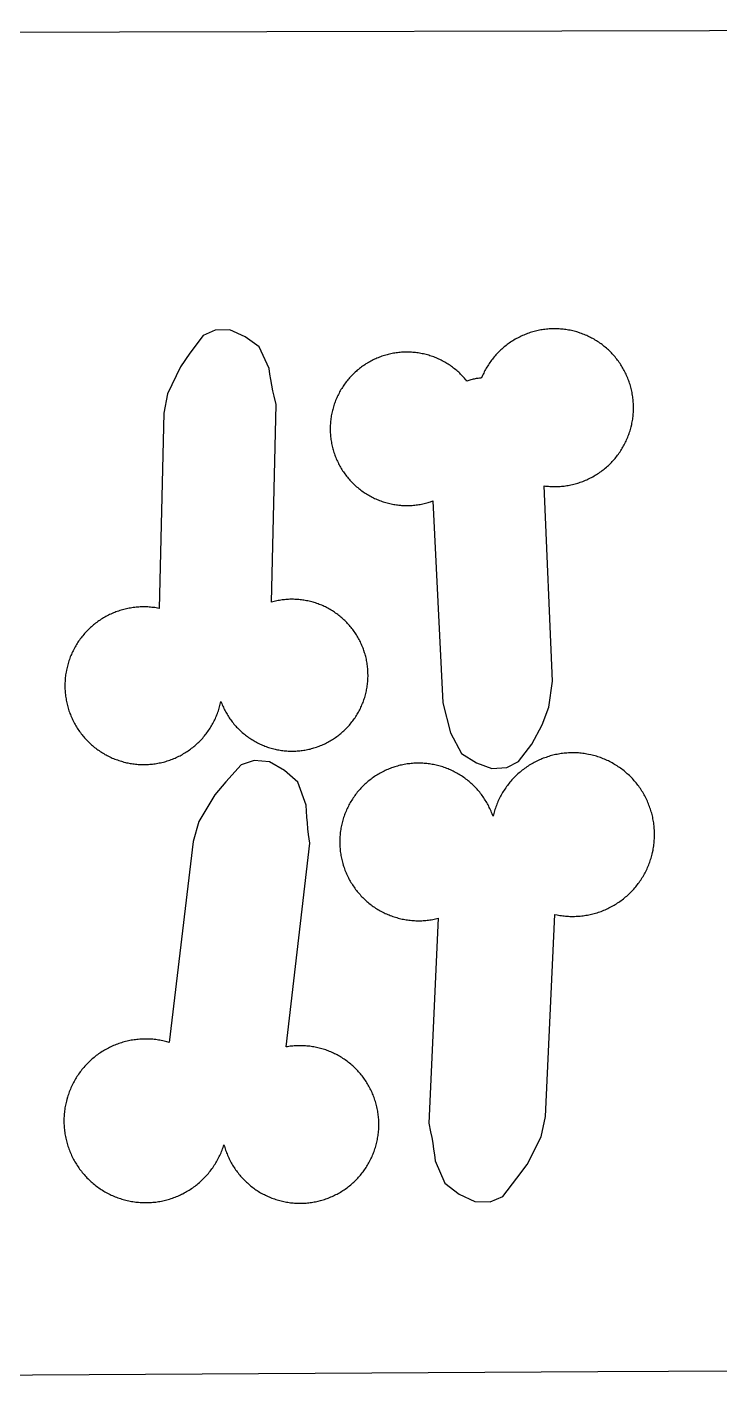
# Model space of a CAD drawing. Extents: x -246 to 246, y -104 to 199.
# Drawn here: x -101.4 to -90.12, y 133.58 to 155.68 of the extents above; entities that cross this region are included whole.
import ezdxf

# ---------------------------------------------------------------- set-up
doc = ezdxf.new("R2010")
doc.units = 0
doc.layers.add('Add_Red', color=1, linetype='Continuous')
doc.layers.add('Outline_Red', color=1, linetype='Continuous')

msp = doc.modelspace()

# ---------------------------------------------------------------- linework, layer by layer
at = {"layer": 'Add_Red'}
for points in [[(-93.587, 143.622), (-93.398, 143.721), (-93.177, 144.002), (-93.01, 144.318), (-92.902, 144.606), (-92.843, 145.03), (-92.977, 148.21), (-92.954, 148.207), (-92.932, 148.205), (-92.91, 148.203), (-92.887, 148.201), (-92.865, 148.2), (-92.843, 148.199), (-92.808, 148.199), (-92.786, 148.199), (-92.763, 148.199), (-92.741, 148.2), (-92.718, 148.202), (-92.696, 148.204), (-92.674, 148.206), (-92.651, 148.208), (-92.629, 148.211), (-92.607, 148.215), (-92.585, 148.218), (-92.563, 148.222), (-92.541, 148.227), (-92.519, 148.232), (-92.497, 148.237), (-92.475, 148.242), (-92.454, 148.248), (-92.432, 148.255), (-92.411, 148.262), (-92.39, 148.269), (-92.368, 148.276), (-92.347, 148.284), (-92.327, 148.292), (-92.306, 148.301), (-92.285, 148.31), (-92.265, 148.319), (-92.245, 148.329), (-92.224, 148.339), (-92.205, 148.349), (-92.185, 148.36), (-92.165, 148.371), (-92.146, 148.382), (-92.127, 148.394), (-92.108, 148.406), (-92.089, 148.418), (-92.071, 148.431), (-92.052, 148.444), (-92.034, 148.458), (-92.017, 148.471), (-91.999, 148.485), (-91.982, 148.499), (-91.965, 148.514), (-91.948, 148.529), (-91.931, 148.544), (-91.915, 148.56), (-91.899, 148.575), (-91.883, 148.591), (-91.868, 148.608), (-91.853, 148.624), (-91.838, 148.641), (-91.823, 148.658), (-91.809, 148.675), (-91.795, 148.693), (-91.781, 148.711), (-91.768, 148.729), (-91.755, 148.747), (-91.742, 148.765), (-91.73, 148.784), (-91.718, 148.803), (-91.706, 148.822), (-91.695, 148.841), (-91.684, 148.861), (-91.673, 148.881), (-91.663, 148.901), (-91.653, 148.921), (-91.643, 148.941), (-91.634, 148.961), (-91.625, 148.982), (-91.616, 149.003), (-91.608, 149.024), (-91.6, 149.045), (-91.593, 149.066), (-91.585, 149.087), (-91.579, 149.108), (-91.572, 149.13), (-91.566, 149.152), (-91.561, 149.173), (-91.552, 149.208), (-91.548, 149.23), (-91.544, 149.252), (-91.54, 149.274), (-91.536, 149.297), (-91.533, 149.319), (-91.53, 149.341), (-91.528, 149.363), (-91.526, 149.386), (-91.525, 149.408), (-91.524, 149.431), (-91.523, 149.453), (-91.522, 149.484), (-91.523, 149.507), (-91.523, 149.529), (-91.524, 149.552), (-91.526, 149.574), (-91.527, 149.596), (-91.53, 149.619), (-91.532, 149.641), (-91.535, 149.663), (-91.538, 149.685), (-91.542, 149.708), (-91.546, 149.73), (-91.551, 149.752), (-91.555, 149.773), (-91.561, 149.795), (-91.566, 149.817), (-91.572, 149.839), (-91.579, 149.86), (-91.585, 149.882), (-91.593, 149.903), (-91.6, 149.924), (-91.608, 149.945), (-91.616, 149.966), (-91.625, 149.987), (-91.634, 150.007), (-91.643, 150.028), (-91.653, 150.048), (-91.663, 150.068), (-91.673, 150.088), (-91.684, 150.108), (-91.695, 150.127), (-91.706, 150.146), (-91.718, 150.166), (-91.73, 150.184), (-91.742, 150.203), (-91.755, 150.222), (-91.768, 150.24), (-91.781, 150.258), (-91.795, 150.276), (-91.809, 150.293), (-91.823, 150.311), (-91.838, 150.328), (-91.853, 150.345), (-91.868, 150.361), (-91.883, 150.377), (-91.899, 150.393), (-91.915, 150.409), (-91.931, 150.425), (-91.948, 150.44), (-91.965, 150.455), (-91.982, 150.469), (-91.999, 150.483), (-92.017, 150.497), (-92.034, 150.511), (-92.052, 150.524), (-92.071, 150.537), (-92.089, 150.55), (-92.108, 150.562), (-92.127, 150.575), (-92.146, 150.586), (-92.165, 150.598), (-92.185, 150.609), (-92.205, 150.619), (-92.224, 150.63), (-92.245, 150.64), (-92.265, 150.649), (-92.285, 150.659), (-92.306, 150.668), (-92.327, 150.676), (-92.347, 150.684), (-92.368, 150.692), (-92.39, 150.7), (-92.427, 150.712), (-92.448, 150.718), (-92.47, 150.725), (-92.491, 150.73), (-92.513, 150.736), (-92.535, 150.741), (-92.557, 150.745), (-92.579, 150.749), (-92.601, 150.753), (-92.623, 150.757), (-92.646, 150.76), (-92.668, 150.762), (-92.69, 150.764), (-92.713, 150.766), (-92.735, 150.768), (-92.757, 150.769), (-92.78, 150.77), (-92.808, 150.77), (-92.831, 150.77), (-92.853, 150.769), (-92.875, 150.768), (-92.898, 150.767), (-92.92, 150.765), (-92.942, 150.763), (-92.965, 150.76), (-92.987, 150.757), (-93.009, 150.754), (-93.031, 150.75), (-93.053, 150.746), (-93.075, 150.742), (-93.097, 150.737), (-93.119, 150.732), (-93.141, 150.726), (-93.162, 150.72), (-93.184, 150.714), (-93.205, 150.707), (-93.227, 150.7), (-93.248, 150.692), (-93.269, 150.684), (-93.29, 150.676), (-93.31, 150.668), (-93.331, 150.659), (-93.351, 150.649), (-93.372, 150.64), (-93.392, 150.63), (-93.412, 150.619), (-93.431, 150.609), (-93.451, 150.598), (-93.47, 150.586), (-93.489, 150.575), (-93.508, 150.562), (-93.527, 150.55), (-93.546, 150.537), (-93.564, 150.524), (-93.582, 150.511), (-93.6, 150.497), (-93.617, 150.483), (-93.634, 150.469), (-93.652, 150.455), (-93.668, 150.44), (-93.685, 150.425), (-93.701, 150.409), (-93.717, 150.393), (-93.733, 150.377), (-93.748, 150.361), (-93.764, 150.345), (-93.778, 150.328), (-93.793, 150.311), (-93.807, 150.293), (-93.821, 150.276), (-93.835, 150.258), (-93.848, 150.24), (-93.861, 150.222), (-93.874, 150.203), (-93.886, 150.184), (-93.898, 150.166), (-93.91, 150.146), (-93.921, 150.127), (-93.933, 150.108), (-93.943, 150.088), (-93.954, 150.068), (-93.964, 150.048), (-93.973, 150.028), (-93.983, 150.007), (-93.999, 149.968), (-94.017, 149.967), (-94.034, 149.965), (-94.051, 149.962), (-94.068, 149.96), (-94.086, 149.957), (-94.103, 149.953), (-94.12, 149.95), (-94.137, 149.946), (-94.154, 149.942), (-94.171, 149.937), (-94.188, 149.932), (-94.204, 149.927), (-94.237, 149.917), (-94.251, 149.934), (-94.265, 149.95), (-94.279, 149.967), (-94.293, 149.983), (-94.308, 149.999), (-94.323, 150.015), (-94.339, 150.03), (-94.355, 150.045), (-94.37, 150.06), (-94.387, 150.075), (-94.403, 150.089), (-94.42, 150.103), (-94.437, 150.117), (-94.454, 150.13), (-94.471, 150.143), (-94.489, 150.156), (-94.507, 150.169), (-94.525, 150.181), (-94.543, 150.193), (-94.562, 150.204), (-94.58, 150.216), (-94.599, 150.227), (-94.618, 150.237), (-94.638, 150.247), (-94.657, 150.257), (-94.677, 150.267), (-94.696, 150.276), (-94.716, 150.285), (-94.736, 150.294), (-94.757, 150.302), (-94.777, 150.31), (-94.797, 150.317), (-94.818, 150.324), (-94.839, 150.331), (-94.86, 150.337), (-94.881, 150.343), (-94.902, 150.349), (-94.923, 150.354), (-94.944, 150.359), (-94.965, 150.364), (-94.987, 150.368), (-95.008, 150.372), (-95.03, 150.375), (-95.051, 150.378), (-95.073, 150.381), (-95.095, 150.383), (-95.116, 150.385), (-95.138, 150.387), (-95.16, 150.388), (-95.182, 150.389), (-95.215, 150.389), (-95.237, 150.389), (-95.259, 150.388), (-95.281, 150.387), (-95.302, 150.386), (-95.324, 150.384), (-95.346, 150.382), (-95.367, 150.38), (-95.389, 150.377), (-95.411, 150.374), (-95.432, 150.37), (-95.454, 150.366), (-95.475, 150.362), (-95.496, 150.357), (-95.518, 150.352), (-95.539, 150.346), (-95.56, 150.341), (-95.581, 150.334), (-95.601, 150.328), (-95.622, 150.321), (-95.643, 150.314), (-95.663, 150.306), (-95.683, 150.298), (-95.703, 150.29), (-95.723, 150.281), (-95.743, 150.272), (-95.763, 150.263), (-95.782, 150.253), (-95.802, 150.243), (-95.821, 150.232), (-95.84, 150.222), (-95.859, 150.21), (-95.882, 150.196), (-95.901, 150.184), (-95.919, 150.172), (-95.937, 150.16), (-95.954, 150.147), (-95.972, 150.134), (-95.989, 150.12), (-96.006, 150.107), (-96.023, 150.093), (-96.039, 150.079), (-96.056, 150.064), (-96.072, 150.049), (-96.087, 150.034), (-96.103, 150.019), (-96.118, 150.003), (-96.133, 149.987), (-96.148, 149.971), (-96.162, 149.955), (-96.176, 149.938), (-96.19, 149.921), (-96.204, 149.904), (-96.217, 149.887), (-96.23, 149.869), (-96.242, 149.851), (-96.254, 149.833), (-96.266, 149.815), (-96.278, 149.797), (-96.289, 149.778), (-96.3, 149.759), (-96.311, 149.74), (-96.321, 149.721), (-96.331, 149.701), (-96.341, 149.682), (-96.35, 149.662), (-96.359, 149.642), (-96.368, 149.622), (-96.376, 149.602), (-96.384, 149.582), (-96.391, 149.561), (-96.399, 149.541), (-96.405, 149.52), (-96.412, 149.499), (-96.418, 149.478), (-96.424, 149.457), (-96.429, 149.436), (-96.434, 149.415), (-96.439, 149.393), (-96.443, 149.372), (-96.447, 149.351), (-96.45, 149.329), (-96.453, 149.307), (-96.456, 149.286), (-96.458, 149.264), (-96.46, 149.242), (-96.462, 149.221), (-96.463, 149.199), (-96.464, 149.177), (-96.465, 149.139), (-96.465, 149.118), (-96.464, 149.096), (-96.463, 149.074), (-96.462, 149.052), (-96.46, 149.031), (-96.458, 149.009), (-96.455, 148.987), (-96.453, 148.966), (-96.449, 148.944), (-96.446, 148.923), (-96.442, 148.901), (-96.437, 148.88), (-96.433, 148.858), (-96.428, 148.837), (-96.422, 148.816), (-96.416, 148.795), (-96.41, 148.774), (-96.404, 148.753), (-96.397, 148.733), (-96.389, 148.712), (-96.382, 148.692), (-96.374, 148.671), (-96.365, 148.651), (-96.357, 148.631), (-96.348, 148.611), (-96.337, 148.59), (-96.328, 148.571), (-96.318, 148.551), (-96.307, 148.532), (-96.296, 148.513), (-96.285, 148.494), (-96.274, 148.476), (-96.262, 148.457), (-96.25, 148.439), (-96.238, 148.421), (-96.225, 148.404), (-96.212, 148.386), (-96.199, 148.369), (-96.185, 148.352), (-96.171, 148.335), (-96.157, 148.318), (-96.143, 148.302), (-96.128, 148.286), (-96.113, 148.27), (-96.097, 148.255), (-96.082, 148.239), (-96.066, 148.224), (-96.05, 148.21), (-96.034, 148.195), (-96.017, 148.181), (-96, 148.167), (-95.983, 148.154), (-95.966, 148.14), (-95.948, 148.128), (-95.93, 148.115), (-95.912, 148.103), (-95.894, 148.091), (-95.876, 148.079), (-95.857, 148.068), (-95.838, 148.056), (-95.819, 148.046), (-95.8, 148.035), (-95.781, 148.025), (-95.761, 148.016), (-95.742, 148.006), (-95.722, 147.997), (-95.702, 147.989), (-95.682, 147.98), (-95.661, 147.972), (-95.641, 147.965), (-95.62, 147.957), (-95.6, 147.951), (-95.579, 147.944), (-95.558, 147.938), (-95.537, 147.932), (-95.516, 147.927), (-95.494, 147.922), (-95.473, 147.917), (-95.452, 147.913), (-95.43, 147.909), (-95.409, 147.905), (-95.387, 147.902), (-95.366, 147.899), (-95.344, 147.897), (-95.322, 147.895), (-95.301, 147.893), (-95.279, 147.892), (-95.257, 147.891), (-95.215, 147.89), (-95.193, 147.89), (-95.172, 147.891), (-95.15, 147.892), (-95.128, 147.893), (-95.106, 147.895), (-95.085, 147.897), (-95.063, 147.899), (-95.041, 147.902), (-95.02, 147.905), (-94.998, 147.909), (-94.977, 147.913), (-94.955, 147.917), (-94.934, 147.922), (-94.913, 147.927), (-94.892, 147.933), (-94.871, 147.938), (-94.85, 147.945), (-94.829, 147.951), (-94.79, 147.965), (-94.627, 144.674), (-94.507, 144.186), (-94.323, 143.848), (-94.083, 143.698), (-93.83, 143.603), (-93.587, 143.622)], [(-99.472, 143.67), (-99.45, 143.671), (-99.427, 143.672), (-99.405, 143.674), (-99.383, 143.676), (-99.36, 143.678), (-99.338, 143.681), (-99.316, 143.684), (-99.294, 143.687), (-99.272, 143.691), (-99.25, 143.695), (-99.228, 143.7), (-99.206, 143.705), (-99.184, 143.71), (-99.162, 143.716), (-99.141, 143.722), (-99.119, 143.729), (-99.098, 143.736), (-99.077, 143.743), (-99.056, 143.751), (-99.035, 143.759), (-99.014, 143.767), (-98.993, 143.776), (-98.973, 143.785), (-98.953, 143.794), (-98.932, 143.804), (-98.912, 143.814), (-98.893, 143.825), (-98.873, 143.836), (-98.854, 143.847), (-98.834, 143.858), (-98.815, 143.87), (-98.797, 143.882), (-98.778, 143.895), (-98.76, 143.908), (-98.741, 143.921), (-98.723, 143.934), (-98.706, 143.948), (-98.688, 143.962), (-98.671, 143.976), (-98.654, 143.991), (-98.638, 144.006), (-98.621, 144.021), (-98.605, 144.037), (-98.589, 144.053), (-98.574, 144.069), (-98.558, 144.085), (-98.543, 144.102), (-98.528, 144.119), (-98.514, 144.136), (-98.5, 144.153), (-98.486, 144.171), (-98.473, 144.189), (-98.459, 144.207), (-98.446, 144.225), (-98.434, 144.244), (-98.422, 144.263), (-98.41, 144.282), (-98.398, 144.301), (-98.387, 144.32), (-98.376, 144.34), (-98.366, 144.36), (-98.355, 144.38), (-98.345, 144.4), (-98.336, 144.42), (-98.327, 144.44), (-98.318, 144.461), (-98.31, 144.482), (-98.302, 144.503), (-98.294, 144.524), (-98.287, 144.545), (-98.28, 144.566), (-98.273, 144.588), (-98.267, 144.609), (-98.261, 144.631), (-98.256, 144.653), (-98.25, 144.674), (-98.246, 144.696), (-98.232, 144.662), (-98.224, 144.642), (-98.215, 144.622), (-98.206, 144.602), (-98.197, 144.583), (-98.188, 144.563), (-98.178, 144.544), (-98.167, 144.525), (-98.157, 144.507), (-98.146, 144.488), (-98.134, 144.47), (-98.123, 144.451), (-98.111, 144.433), (-98.099, 144.416), (-98.086, 144.398), (-98.073, 144.381), (-98.06, 144.363), (-98.047, 144.347), (-98.033, 144.33), (-98.019, 144.313), (-98.005, 144.297), (-97.99, 144.281), (-97.975, 144.266), (-97.96, 144.25), (-97.945, 144.235), (-97.929, 144.22), (-97.913, 144.206), (-97.897, 144.191), (-97.88, 144.177), (-97.864, 144.164), (-97.847, 144.15), (-97.83, 144.137), (-97.812, 144.124), (-97.795, 144.112), (-97.777, 144.099), (-97.759, 144.088), (-97.741, 144.076), (-97.722, 144.065), (-97.704, 144.054), (-97.685, 144.043), (-97.666, 144.033), (-97.647, 144.023), (-97.628, 144.013), (-97.608, 144.004), (-97.588, 143.995), (-97.569, 143.986), (-97.549, 143.978), (-97.529, 143.97), (-97.508, 143.963), (-97.488, 143.955), (-97.468, 143.949), (-97.447, 143.942), (-97.426, 143.936), (-97.405, 143.93), (-97.385, 143.925), (-97.364, 143.92), (-97.343, 143.915), (-97.321, 143.911), (-97.3, 143.907), (-97.279, 143.903), (-97.257, 143.9), (-97.236, 143.897), (-97.215, 143.895), (-97.193, 143.893), (-97.172, 143.891), (-97.15, 143.89), (-97.128, 143.889), (-97.107, 143.888), (-97.085, 143.888), (-97.048, 143.889), (-97.026, 143.889), (-97.005, 143.891), (-96.983, 143.892), (-96.962, 143.894), (-96.94, 143.897), (-96.919, 143.899), (-96.897, 143.902), (-96.876, 143.906), (-96.855, 143.91), (-96.834, 143.914), (-96.813, 143.918), (-96.792, 143.923), (-96.771, 143.929), (-96.75, 143.934), (-96.729, 143.94), (-96.708, 143.947), (-96.688, 143.954), (-96.662, 143.963), (-96.642, 143.97), (-96.622, 143.978), (-96.602, 143.986), (-96.582, 143.995), (-96.563, 144.004), (-96.543, 144.013), (-96.524, 144.023), (-96.505, 144.033), (-96.486, 144.043), (-96.467, 144.054), (-96.448, 144.065), (-96.43, 144.076), (-96.412, 144.088), (-96.394, 144.099), (-96.376, 144.112), (-96.358, 144.124), (-96.341, 144.137), (-96.324, 144.15), (-96.307, 144.164), (-96.29, 144.177), (-96.274, 144.191), (-96.258, 144.206), (-96.242, 144.22), (-96.226, 144.235), (-96.211, 144.25), (-96.195, 144.266), (-96.181, 144.281), (-96.166, 144.297), (-96.152, 144.313), (-96.138, 144.33), (-96.124, 144.347), (-96.11, 144.363), (-96.097, 144.381), (-96.085, 144.398), (-96.072, 144.416), (-96.06, 144.433), (-96.048, 144.451), (-96.036, 144.47), (-96.025, 144.488), (-96.014, 144.507), (-96.003, 144.525), (-95.993, 144.544), (-95.983, 144.563), (-95.973, 144.583), (-95.964, 144.602), (-95.955, 144.622), (-95.947, 144.642), (-95.938, 144.662), (-95.93, 144.682), (-95.923, 144.702), (-95.916, 144.722), (-95.909, 144.743), (-95.902, 144.763), (-95.896, 144.784), (-95.89, 144.805), (-95.885, 144.826), (-95.88, 144.847), (-95.875, 144.868), (-95.871, 144.889), (-95.867, 144.91), (-95.863, 144.932), (-95.86, 144.953), (-95.857, 144.974), (-95.855, 144.996), (-95.853, 145.017), (-95.851, 145.039), (-95.85, 145.06), (-95.849, 145.082), (-95.848, 145.103), (-95.848, 145.125), (-95.849, 145.151), (-95.849, 145.172), (-95.85, 145.194), (-95.852, 145.216), (-95.853, 145.237), (-95.855, 145.259), (-95.858, 145.28), (-95.861, 145.301), (-95.864, 145.323), (-95.868, 145.344), (-95.872, 145.365), (-95.876, 145.386), (-95.881, 145.407), (-95.886, 145.428), (-95.892, 145.449), (-95.897, 145.47), (-95.904, 145.491), (-95.916, 145.528), (-95.923, 145.548), (-95.93, 145.568), (-95.938, 145.588), (-95.947, 145.608), (-95.955, 145.628), (-95.964, 145.648), (-95.973, 145.667), (-95.983, 145.687), (-95.993, 145.706), (-96.003, 145.725), (-96.014, 145.744), (-96.025, 145.762), (-96.036, 145.781), (-96.048, 145.799), (-96.06, 145.817), (-96.072, 145.835), (-96.085, 145.852), (-96.097, 145.869), (-96.11, 145.887), (-96.124, 145.904), (-96.138, 145.92), (-96.152, 145.937), (-96.166, 145.953), (-96.181, 145.969), (-96.195, 145.984), (-96.211, 146), (-96.226, 146.015), (-96.242, 146.03), (-96.258, 146.044), (-96.274, 146.059), (-96.29, 146.073), (-96.307, 146.086), (-96.324, 146.1), (-96.341, 146.113), (-96.358, 146.126), (-96.376, 146.138), (-96.394, 146.151), (-96.412, 146.162), (-96.43, 146.174), (-96.448, 146.185), (-96.467, 146.196), (-96.486, 146.207), (-96.505, 146.217), (-96.524, 146.227), (-96.543, 146.237), (-96.563, 146.246), (-96.582, 146.255), (-96.602, 146.264), (-96.622, 146.272), (-96.642, 146.28), (-96.662, 146.287), (-96.683, 146.295), (-96.703, 146.302), (-96.724, 146.308), (-96.744, 146.314), (-96.765, 146.32), (-96.786, 146.325), (-96.807, 146.33), (-96.828, 146.335), (-96.849, 146.339), (-96.871, 146.343), (-96.892, 146.347), (-96.913, 146.35), (-96.935, 146.353), (-96.956, 146.355), (-96.977, 146.357), (-96.999, 146.359), (-97.021, 146.36), (-97.042, 146.361), (-97.064, 146.362), (-97.085, 146.362), (-97.121, 146.362), (-97.143, 146.361), (-97.164, 146.36), (-97.186, 146.358), (-97.207, 146.356), (-97.229, 146.354), (-97.25, 146.351), (-97.272, 146.348), (-97.293, 146.345), (-97.314, 146.341), (-97.335, 146.337), (-97.356, 146.332), (-97.377, 146.327), (-97.398, 146.322), (-97.419, 146.316), (-97.347, 149.535), (-97.379, 149.67), (-97.399, 149.76), (-97.417, 149.85), (-97.433, 149.941), (-97.448, 150.032), (-97.462, 150.123), (-97.624, 150.473), (-97.852, 150.638), (-98.098, 150.75), (-98.342, 150.747), (-98.537, 150.66), (-98.752, 150.37), (-98.906, 150.15), (-99.118, 149.71), (-99.176, 149.392), (-99.252, 146.214), (-99.281, 146.219), (-99.303, 146.223), (-99.325, 146.226), (-99.347, 146.229), (-99.37, 146.231), (-99.392, 146.234), (-99.414, 146.235), (-99.437, 146.237), (-99.459, 146.238), (-99.481, 146.238), (-99.504, 146.238), (-99.54, 146.238), (-99.562, 146.237), (-99.584, 146.236), (-99.607, 146.234), (-99.629, 146.232), (-99.651, 146.23), (-99.674, 146.227), (-99.696, 146.224), (-99.718, 146.22), (-99.74, 146.217), (-99.762, 146.212), (-99.784, 146.208), (-99.806, 146.202), (-99.828, 146.197), (-99.849, 146.191), (-99.871, 146.185), (-99.892, 146.178), (-99.913, 146.171), (-99.935, 146.164), (-99.956, 146.156), (-99.977, 146.148), (-99.997, 146.14), (-100.018, 146.131), (-100.038, 146.122), (-100.059, 146.112), (-100.079, 146.103), (-100.099, 146.092), (-100.119, 146.082), (-100.138, 146.071), (-100.158, 146.06), (-100.177, 146.048), (-100.196, 146.036), (-100.215, 146.024), (-100.233, 146.011), (-100.251, 145.998), (-100.27, 145.985), (-100.287, 145.972), (-100.305, 145.958), (-100.322, 145.944), (-100.34, 145.929), (-100.356, 145.915), (-100.373, 145.9), (-100.389, 145.884), (-100.406, 145.869), (-100.421, 145.853), (-100.437, 145.837), (-100.452, 145.82), (-100.467, 145.804), (-100.482, 145.787), (-100.496, 145.769), (-100.51, 145.752), (-100.524, 145.734), (-100.538, 145.716), (-100.551, 145.698), (-100.564, 145.68), (-100.576, 145.661), (-100.588, 145.642), (-100.6, 145.623), (-100.612, 145.604), (-100.623, 145.585), (-100.634, 145.565), (-100.644, 145.545), (-100.654, 145.525), (-100.664, 145.505), (-100.673, 145.485), (-100.682, 145.464), (-100.691, 145.444), (-100.7, 145.423), (-100.708, 145.402), (-100.715, 145.381), (-100.722, 145.36), (-100.729, 145.338), (-100.736, 145.317), (-100.742, 145.295), (-100.748, 145.274), (-100.753, 145.252), (-100.758, 145.23), (-100.763, 145.208), (-100.769, 145.177), (-100.772, 145.155), (-100.776, 145.133), (-100.779, 145.111), (-100.781, 145.088), (-100.783, 145.066), (-100.785, 145.044), (-100.786, 145.021), (-100.787, 144.999), (-100.788, 144.977), (-100.788, 144.954), (-100.788, 144.92), (-100.787, 144.898), (-100.786, 144.876), (-100.784, 144.853), (-100.782, 144.831), (-100.78, 144.809), (-100.777, 144.786), (-100.774, 144.764), (-100.77, 144.742), (-100.767, 144.72), (-100.762, 144.698), (-100.758, 144.676), (-100.753, 144.654), (-100.747, 144.632), (-100.741, 144.611), (-100.735, 144.589), (-100.729, 144.568), (-100.722, 144.547), (-100.714, 144.525), (-100.707, 144.504), (-100.699, 144.483), (-100.69, 144.463), (-100.682, 144.442), (-100.672, 144.421), (-100.663, 144.401), (-100.653, 144.381), (-100.643, 144.361), (-100.632, 144.341), (-100.622, 144.322), (-100.61, 144.302), (-100.599, 144.283), (-100.587, 144.264), (-100.575, 144.245), (-100.562, 144.227), (-100.549, 144.208), (-100.536, 144.19), (-100.523, 144.172), (-100.509, 144.155), (-100.495, 144.137), (-100.48, 144.12), (-100.466, 144.103), (-100.451, 144.086), (-100.435, 144.07), (-100.42, 144.054), (-100.404, 144.038), (-100.388, 144.023), (-100.371, 144.007), (-100.355, 143.992), (-100.338, 143.978), (-100.321, 143.963), (-100.303, 143.949), (-100.286, 143.935), (-100.268, 143.922), (-100.249, 143.909), (-100.231, 143.896), (-100.213, 143.883), (-100.194, 143.871), (-100.175, 143.859), (-100.156, 143.848), (-100.136, 143.836), (-100.116, 143.826), (-100.097, 143.815), (-100.077, 143.805), (-100.057, 143.795), (-100.036, 143.786), (-100.016, 143.776), (-99.995, 143.768), (-99.974, 143.759), (-99.953, 143.751), (-99.932, 143.744), (-99.911, 143.736), (-99.89, 143.729), (-99.868, 143.723), (-99.847, 143.717), (-99.825, 143.711), (-99.803, 143.705), (-99.782, 143.7), (-99.76, 143.696), (-99.727, 143.689), (-99.705, 143.686), (-99.683, 143.682), (-99.66, 143.68), (-99.638, 143.677), (-99.616, 143.675), (-99.593, 143.673), (-99.571, 143.672), (-99.549, 143.671), (-99.526, 143.67), (-99.504, 143.67), (-99.472, 143.67)], [(-96.926, 136.522), (-96.903, 136.523), (-96.881, 136.524), (-96.859, 136.526), (-96.836, 136.527), (-96.814, 136.53), (-96.792, 136.532), (-96.77, 136.535), (-96.747, 136.539), (-96.725, 136.543), (-96.703, 136.547), (-96.681, 136.552), (-96.66, 136.557), (-96.623, 136.566), (-96.602, 136.572), (-96.58, 136.578), (-96.559, 136.585), (-96.538, 136.592), (-96.517, 136.599), (-96.496, 136.607), (-96.475, 136.615), (-96.454, 136.624), (-96.434, 136.633), (-96.413, 136.642), (-96.393, 136.652), (-96.373, 136.662), (-96.353, 136.672), (-96.333, 136.683), (-96.314, 136.694), (-96.295, 136.705), (-96.275, 136.717), (-96.257, 136.729), (-96.238, 136.741), (-96.219, 136.754), (-96.201, 136.767), (-96.183, 136.78), (-96.165, 136.794), (-96.148, 136.808), (-96.131, 136.822), (-96.114, 136.837), (-96.097, 136.852), (-96.08, 136.867), (-96.064, 136.882), (-96.048, 136.898), (-96.032, 136.914), (-96.017, 136.93), (-96.002, 136.947), (-95.987, 136.963), (-95.972, 136.98), (-95.958, 136.998), (-95.944, 137.015), (-95.93, 137.033), (-95.917, 137.051), (-95.904, 137.069), (-95.891, 137.088), (-95.879, 137.106), (-95.867, 137.125), (-95.855, 137.144), (-95.844, 137.164), (-95.833, 137.183), (-95.822, 137.203), (-95.812, 137.223), (-95.802, 137.243), (-95.792, 137.263), (-95.783, 137.283), (-95.774, 137.304), (-95.765, 137.325), (-95.757, 137.346), (-95.749, 137.366), (-95.742, 137.388), (-95.735, 137.409), (-95.728, 137.43), (-95.722, 137.452), (-95.716, 137.473), (-95.71, 137.495), (-95.705, 137.517), (-95.7, 137.539), (-95.696, 137.561), (-95.692, 137.583), (-95.688, 137.605), (-95.685, 137.627), (-95.682, 137.649), (-95.679, 137.671), (-95.677, 137.694), (-95.675, 137.716), (-95.674, 137.738), (-95.673, 137.761), (-95.672, 137.783), (-95.672, 137.806), (-95.673, 137.846), (-95.674, 137.868), (-95.675, 137.891), (-95.677, 137.913), (-95.679, 137.935), (-95.681, 137.958), (-95.684, 137.98), (-95.687, 138.002), (-95.691, 138.024), (-95.695, 138.046), (-95.699, 138.068), (-95.705, 138.094), (-95.71, 138.116), (-95.716, 138.138), (-95.722, 138.159), (-95.728, 138.181), (-95.735, 138.202), (-95.742, 138.223), (-95.749, 138.245), (-95.757, 138.266), (-95.765, 138.286), (-95.774, 138.307), (-95.783, 138.328), (-95.792, 138.348), (-95.802, 138.368), (-95.812, 138.388), (-95.822, 138.408), (-95.833, 138.428), (-95.844, 138.447), (-95.855, 138.467), (-95.867, 138.486), (-95.879, 138.505), (-95.891, 138.523), (-95.904, 138.542), (-95.917, 138.56), (-95.93, 138.578), (-95.944, 138.596), (-95.958, 138.613), (-95.972, 138.631), (-95.987, 138.648), (-96.002, 138.664), (-96.017, 138.681), (-96.032, 138.697), (-96.048, 138.713), (-96.064, 138.729), (-96.08, 138.744), (-96.097, 138.759), (-96.114, 138.774), (-96.131, 138.789), (-96.148, 138.803), (-96.165, 138.817), (-96.183, 138.831), (-96.201, 138.844), (-96.219, 138.857), (-96.238, 138.87), (-96.257, 138.882), (-96.275, 138.894), (-96.295, 138.906), (-96.314, 138.917), (-96.333, 138.928), (-96.353, 138.939), (-96.373, 138.949), (-96.393, 138.959), (-96.413, 138.969), (-96.434, 138.978), (-96.454, 138.987), (-96.475, 138.996), (-96.496, 139.004), (-96.517, 139.012), (-96.538, 139.019), (-96.559, 139.026), (-96.58, 139.033), (-96.602, 139.039), (-96.623, 139.045), (-96.645, 139.051), (-96.667, 139.056), (-96.689, 139.061), (-96.711, 139.066), (-96.733, 139.07), (-96.755, 139.073), (-96.777, 139.077), (-96.799, 139.08), (-96.822, 139.082), (-96.844, 139.084), (-96.866, 139.086), (-96.889, 139.087), (-96.911, 139.088), (-96.933, 139.089), (-96.956, 139.089), (-96.984, 139.089), (-97.006, 139.088), (-97.029, 139.087), (-97.051, 139.086), (-97.073, 139.084), (-97.096, 139.082), (-97.118, 139.079), (-97.14, 139.076), (-97.162, 139.072), (-97.184, 139.069), (-96.795, 142.387), (-96.816, 142.529), (-96.827, 142.624), (-96.837, 142.719), (-96.845, 142.815), (-96.852, 142.91), (-96.857, 143.006), (-96.99, 143.383), (-97.21, 143.575), (-97.453, 143.715), (-97.705, 143.736), (-97.915, 143.665), (-98.165, 143.386), (-98.346, 143.174), (-98.608, 142.74), (-98.699, 142.417), (-99.088, 139.141), (-99.126, 139.152), (-99.149, 139.158), (-99.171, 139.164), (-99.194, 139.169), (-99.217, 139.173), (-99.239, 139.177), (-99.262, 139.181), (-99.285, 139.185), (-99.308, 139.188), (-99.332, 139.19), (-99.355, 139.193), (-99.378, 139.194), (-99.401, 139.196), (-99.424, 139.197), (-99.448, 139.198), (-99.471, 139.198), (-99.499, 139.197), (-99.522, 139.197), (-99.545, 139.196), (-99.569, 139.194), (-99.592, 139.192), (-99.615, 139.19), (-99.638, 139.187), (-99.661, 139.184), (-99.684, 139.181), (-99.707, 139.177), (-99.73, 139.172), (-99.753, 139.168), (-99.775, 139.162), (-99.798, 139.157), (-99.82, 139.151), (-99.843, 139.145), (-99.865, 139.138), (-99.887, 139.131), (-99.909, 139.124), (-99.931, 139.116), (-99.953, 139.108), (-99.974, 139.099), (-99.996, 139.09), (-100.017, 139.081), (-100.038, 139.071), (-100.059, 139.061), (-100.08, 139.05), (-100.101, 139.04), (-100.121, 139.028), (-100.141, 139.017), (-100.161, 139.005), (-100.181, 138.993), (-100.201, 138.98), (-100.22, 138.967), (-100.239, 138.954), (-100.258, 138.94), (-100.277, 138.927), (-100.295, 138.912), (-100.313, 138.898), (-100.331, 138.883), (-100.349, 138.868), (-100.366, 138.852), (-100.383, 138.836), (-100.4, 138.82), (-100.417, 138.804), (-100.433, 138.787), (-100.449, 138.77), (-100.464, 138.753), (-100.48, 138.736), (-100.495, 138.718), (-100.51, 138.7), (-100.524, 138.682), (-100.538, 138.663), (-100.552, 138.645), (-100.565, 138.626), (-100.578, 138.606), (-100.591, 138.587), (-100.604, 138.567), (-100.616, 138.547), (-100.627, 138.527), (-100.639, 138.507), (-100.65, 138.487), (-100.66, 138.466), (-100.671, 138.445), (-100.681, 138.424), (-100.69, 138.403), (-100.699, 138.381), (-100.708, 138.36), (-100.717, 138.338), (-100.725, 138.316), (-100.732, 138.294), (-100.74, 138.272), (-100.747, 138.25), (-100.758, 138.21), (-100.764, 138.187), (-100.769, 138.165), (-100.774, 138.142), (-100.779, 138.119), (-100.783, 138.096), (-100.787, 138.074), (-100.791, 138.051), (-100.794, 138.027), (-100.796, 138.004), (-100.798, 137.981), (-100.8, 137.958), (-100.802, 137.935), (-100.803, 137.912), (-100.803, 137.888), (-100.804, 137.865), (-100.803, 137.839), (-100.803, 137.816), (-100.802, 137.793), (-100.8, 137.77), (-100.798, 137.746), (-100.796, 137.723), (-100.793, 137.7), (-100.79, 137.677), (-100.787, 137.654), (-100.783, 137.631), (-100.779, 137.608), (-100.774, 137.585), (-100.769, 137.563), (-100.763, 137.54), (-100.757, 137.518), (-100.751, 137.495), (-100.745, 137.473), (-100.738, 137.451), (-100.73, 137.429), (-100.722, 137.407), (-100.714, 137.385), (-100.706, 137.363), (-100.697, 137.342), (-100.687, 137.321), (-100.678, 137.3), (-100.668, 137.279), (-100.657, 137.258), (-100.646, 137.237), (-100.635, 137.217), (-100.624, 137.197), (-100.612, 137.176), (-100.6, 137.157), (-100.587, 137.137), (-100.574, 137.118), (-100.561, 137.099), (-100.548, 137.08), (-100.534, 137.061), (-100.519, 137.043), (-100.505, 137.024), (-100.49, 137.006), (-100.475, 136.989), (-100.46, 136.971), (-100.444, 136.954), (-100.428, 136.937), (-100.411, 136.921), (-100.395, 136.905), (-100.378, 136.889), (-100.361, 136.873), (-100.343, 136.858), (-100.326, 136.843), (-100.308, 136.828), (-100.289, 136.813), (-100.271, 136.799), (-100.252, 136.785), (-100.233, 136.772), (-100.214, 136.759), (-100.195, 136.746), (-100.175, 136.734), (-100.155, 136.721), (-100.135, 136.71), (-100.115, 136.698), (-100.094, 136.687), (-100.074, 136.677), (-100.053, 136.666), (-100.032, 136.656), (-100.011, 136.647), (-99.989, 136.637), (-99.968, 136.629), (-99.946, 136.62), (-99.924, 136.612), (-99.902, 136.604), (-99.88, 136.597), (-99.858, 136.59), (-99.816, 136.578), (-99.793, 136.572), (-99.771, 136.567), (-99.748, 136.562), (-99.725, 136.557), (-99.702, 136.553), (-99.679, 136.549), (-99.656, 136.545), (-99.633, 136.542), (-99.61, 136.54), (-99.587, 136.538), (-99.564, 136.536), (-99.541, 136.534), (-99.517, 136.533), (-99.494, 136.533), (-99.471, 136.532), (-99.447, 136.533), (-99.424, 136.533), (-99.401, 136.534), (-99.377, 136.536), (-99.354, 136.538), (-99.331, 136.54), (-99.308, 136.542), (-99.285, 136.545), (-99.262, 136.549), (-99.239, 136.553), (-99.216, 136.557), (-99.193, 136.562), (-99.171, 136.567), (-99.148, 136.572), (-99.125, 136.578), (-99.103, 136.584), (-99.081, 136.591), (-99.059, 136.598), (-99.037, 136.605), (-99.015, 136.613), (-98.993, 136.621), (-98.971, 136.63), (-98.95, 136.639), (-98.928, 136.648), (-98.907, 136.658), (-98.886, 136.668), (-98.865, 136.678), (-98.845, 136.689), (-98.824, 136.7), (-98.804, 136.711), (-98.784, 136.723), (-98.764, 136.735), (-98.745, 136.748), (-98.725, 136.761), (-98.706, 136.774), (-98.687, 136.787), (-98.668, 136.801), (-98.65, 136.815), (-98.632, 136.83), (-98.614, 136.845), (-98.596, 136.86), (-98.579, 136.875), (-98.562, 136.891), (-98.545, 136.907), (-98.528, 136.923), (-98.512, 136.94), (-98.496, 136.957), (-98.48, 136.974), (-98.465, 136.991), (-98.45, 137.009), (-98.435, 137.027), (-98.42, 137.045), (-98.406, 137.064), (-98.392, 137.082), (-98.379, 137.101), (-98.366, 137.12), (-98.353, 137.14), (-98.34, 137.159), (-98.328, 137.179), (-98.317, 137.199), (-98.305, 137.219), (-98.294, 137.24), (-98.283, 137.261), (-98.273, 137.281), (-98.263, 137.302), (-98.253, 137.324), (-98.244, 137.345), (-98.235, 137.366), (-98.227, 137.388), (-98.218, 137.41), (-98.211, 137.432), (-98.203, 137.454), (-98.196, 137.476), (-98.19, 137.452), (-98.183, 137.43), (-98.177, 137.409), (-98.169, 137.388), (-98.162, 137.366), (-98.154, 137.346), (-98.146, 137.325), (-98.137, 137.304), (-98.128, 137.283), (-98.119, 137.263), (-98.109, 137.243), (-98.099, 137.223), (-98.089, 137.203), (-98.078, 137.183), (-98.067, 137.164), (-98.056, 137.144), (-98.044, 137.125), (-98.032, 137.106), (-98.02, 137.088), (-98.007, 137.069), (-97.994, 137.051), (-97.981, 137.033), (-97.967, 137.015), (-97.953, 136.998), (-97.939, 136.98), (-97.924, 136.963), (-97.91, 136.947), (-97.895, 136.93), (-97.879, 136.914), (-97.863, 136.898), (-97.847, 136.882), (-97.831, 136.867), (-97.815, 136.852), (-97.798, 136.837), (-97.781, 136.822), (-97.764, 136.808), (-97.746, 136.794), (-97.728, 136.78), (-97.71, 136.767), (-97.692, 136.754), (-97.674, 136.741), (-97.655, 136.729), (-97.636, 136.717), (-97.617, 136.705), (-97.598, 136.694), (-97.578, 136.683), (-97.558, 136.672), (-97.538, 136.662), (-97.518, 136.652), (-97.498, 136.642), (-97.478, 136.633), (-97.457, 136.624), (-97.437, 136.615), (-97.416, 136.607), (-97.395, 136.599), (-97.374, 136.592), (-97.352, 136.585), (-97.331, 136.578), (-97.31, 136.572), (-97.288, 136.566), (-97.266, 136.56), (-97.244, 136.555), (-97.223, 136.55), (-97.201, 136.545), (-97.179, 136.541), (-97.156, 136.538), (-97.134, 136.534), (-97.112, 136.531), (-97.09, 136.529), (-97.068, 136.527), (-97.045, 136.525), (-97.023, 136.524), (-97, 136.523), (-96.978, 136.522), (-96.956, 136.522), (-96.926, 136.522)], [(-93.651, 136.632), (-93.422, 136.928), (-93.257, 137.152), (-93.026, 137.604), (-92.958, 137.933), (-92.804, 141.228), (-92.767, 141.22), (-92.744, 141.216), (-92.721, 141.212), (-92.698, 141.209), (-92.675, 141.206), (-92.652, 141.203), (-92.628, 141.201), (-92.605, 141.199), (-92.582, 141.197), (-92.559, 141.196), (-92.536, 141.196), (-92.512, 141.196), (-92.483, 141.196), (-92.459, 141.197), (-92.436, 141.198), (-92.413, 141.199), (-92.39, 141.201), (-92.367, 141.204), (-92.343, 141.206), (-92.32, 141.209), (-92.297, 141.213), (-92.274, 141.217), (-92.252, 141.221), (-92.229, 141.226), (-92.206, 141.231), (-92.184, 141.237), (-92.161, 141.243), (-92.139, 141.249), (-92.116, 141.256), (-92.094, 141.263), (-92.072, 141.27), (-92.05, 141.278), (-92.029, 141.286), (-92.007, 141.295), (-91.986, 141.304), (-91.964, 141.313), (-91.943, 141.323), (-91.922, 141.333), (-91.902, 141.344), (-91.881, 141.355), (-91.861, 141.366), (-91.84, 141.377), (-91.82, 141.389), (-91.801, 141.402), (-91.781, 141.414), (-91.762, 141.427), (-91.743, 141.44), (-91.724, 141.454), (-91.705, 141.468), (-91.687, 141.482), (-91.669, 141.497), (-91.651, 141.512), (-91.633, 141.527), (-91.616, 141.542), (-91.599, 141.558), (-91.582, 141.574), (-91.565, 141.591), (-91.549, 141.607), (-91.533, 141.624), (-91.518, 141.641), (-91.502, 141.659), (-91.487, 141.677), (-91.473, 141.695), (-91.458, 141.713), (-91.444, 141.731), (-91.43, 141.75), (-91.417, 141.769), (-91.404, 141.788), (-91.391, 141.808), (-91.379, 141.828), (-91.367, 141.847), (-91.355, 141.868), (-91.344, 141.888), (-91.333, 141.908), (-91.322, 141.929), (-91.312, 141.95), (-91.302, 141.971), (-91.292, 141.992), (-91.283, 142.013), (-91.274, 142.035), (-91.266, 142.057), (-91.258, 142.079), (-91.25, 142.101), (-91.243, 142.123), (-91.236, 142.145), (-91.23, 142.167), (-91.223, 142.19), (-91.218, 142.212), (-91.212, 142.235), (-91.204, 142.274), (-91.2, 142.297), (-91.196, 142.32), (-91.193, 142.343), (-91.19, 142.366), (-91.187, 142.389), (-91.185, 142.412), (-91.183, 142.435), (-91.181, 142.458), (-91.18, 142.482), (-91.18, 142.505), (-91.18, 142.528), (-91.18, 142.556), (-91.181, 142.579), (-91.182, 142.602), (-91.183, 142.626), (-91.185, 142.649), (-91.187, 142.672), (-91.19, 142.695), (-91.193, 142.718), (-91.197, 142.741), (-91.201, 142.764), (-91.205, 142.787), (-91.21, 142.81), (-91.215, 142.832), (-91.22, 142.855), (-91.226, 142.877), (-91.233, 142.9), (-91.239, 142.922), (-91.246, 142.944), (-91.254, 142.966), (-91.262, 142.988), (-91.27, 143.01), (-91.278, 143.032), (-91.287, 143.053), (-91.297, 143.074), (-91.306, 143.095), (-91.316, 143.116), (-91.327, 143.137), (-91.338, 143.158), (-91.349, 143.178), (-91.36, 143.198), (-91.372, 143.218), (-91.385, 143.238), (-91.397, 143.258), (-91.41, 143.277), (-91.423, 143.296), (-91.437, 143.315), (-91.451, 143.334), (-91.465, 143.352), (-91.479, 143.37), (-91.494, 143.388), (-91.509, 143.406), (-91.525, 143.423), (-91.541, 143.44), (-91.557, 143.457), (-91.573, 143.474), (-91.59, 143.49), (-91.607, 143.506), (-91.624, 143.521), (-91.641, 143.537), (-91.659, 143.552), (-91.677, 143.567), (-91.695, 143.581), (-91.714, 143.595), (-91.733, 143.609), (-91.752, 143.622), (-91.771, 143.635), (-91.79, 143.648), (-91.81, 143.661), (-91.83, 143.673), (-91.85, 143.684), (-91.87, 143.696), (-91.891, 143.707), (-91.911, 143.718), (-91.932, 143.728), (-91.953, 143.738), (-91.974, 143.747), (-91.996, 143.757), (-92.017, 143.765), (-92.039, 143.774), (-92.061, 143.782), (-92.083, 143.79), (-92.105, 143.797), (-92.127, 143.804), (-92.149, 143.81), (-92.172, 143.817), (-92.194, 143.822), (-92.217, 143.828), (-92.258, 143.836), (-92.281, 143.841), (-92.304, 143.844), (-92.327, 143.848), (-92.35, 143.851), (-92.373, 143.854), (-92.396, 143.856), (-92.419, 143.858), (-92.443, 143.859), (-92.466, 143.86), (-92.489, 143.861), (-92.512, 143.861), (-92.538, 143.861), (-92.561, 143.86), (-92.584, 143.859), (-92.608, 143.857), (-92.631, 143.856), (-92.654, 143.853), (-92.677, 143.851), (-92.7, 143.848), (-92.723, 143.844), (-92.746, 143.84), (-92.769, 143.836), (-92.792, 143.831), (-92.814, 143.826), (-92.837, 143.821), (-92.859, 143.815), (-92.882, 143.809), (-92.904, 143.802), (-92.926, 143.795), (-92.948, 143.787), (-92.97, 143.78), (-92.992, 143.771), (-93.014, 143.763), (-93.035, 143.754), (-93.056, 143.745), (-93.078, 143.735), (-93.099, 143.725), (-93.119, 143.715), (-93.14, 143.704), (-93.16, 143.693), (-93.181, 143.681), (-93.201, 143.669), (-93.22, 143.657), (-93.24, 143.645), (-93.259, 143.632), (-93.279, 143.618), (-93.298, 143.605), (-93.316, 143.591), (-93.335, 143.577), (-93.353, 143.562), (-93.371, 143.548), (-93.388, 143.532), (-93.406, 143.517), (-93.423, 143.501), (-93.44, 143.485), (-93.456, 143.469), (-93.473, 143.452), (-93.489, 143.435), (-93.504, 143.418), (-93.52, 143.401), (-93.535, 143.383), (-93.549, 143.365), (-93.564, 143.347), (-93.578, 143.328), (-93.592, 143.31), (-93.605, 143.291), (-93.618, 143.271), (-93.631, 143.252), (-93.644, 143.232), (-93.656, 143.213), (-93.668, 143.192), (-93.679, 143.172), (-93.69, 143.152), (-93.701, 143.131), (-93.711, 143.11), (-93.721, 143.089), (-93.731, 143.068), (-93.74, 143.047), (-93.749, 143.025), (-93.757, 143.004), (-93.765, 142.982), (-93.773, 142.96), (-93.78, 142.938), (-93.787, 142.916), (-93.794, 142.893), (-93.8, 142.871), (-93.806, 142.848), (-93.811, 142.826), (-93.819, 142.848), (-93.827, 142.869), (-93.835, 142.89), (-93.844, 142.91), (-93.853, 142.931), (-93.862, 142.951), (-93.872, 142.971), (-93.882, 142.992), (-93.892, 143.011), (-93.903, 143.031), (-93.914, 143.051), (-93.925, 143.07), (-93.937, 143.089), (-93.949, 143.108), (-93.961, 143.127), (-93.974, 143.145), (-93.987, 143.163), (-94, 143.181), (-94.014, 143.199), (-94.028, 143.217), (-94.042, 143.234), (-94.057, 143.251), (-94.071, 143.268), (-94.087, 143.284), (-94.102, 143.3), (-94.118, 143.316), (-94.134, 143.332), (-94.15, 143.348), (-94.166, 143.363), (-94.183, 143.378), (-94.2, 143.392), (-94.218, 143.406), (-94.235, 143.42), (-94.253, 143.434), (-94.271, 143.447), (-94.289, 143.46), (-94.308, 143.473), (-94.326, 143.485), (-94.345, 143.497), (-94.364, 143.509), (-94.384, 143.52), (-94.403, 143.531), (-94.423, 143.542), (-94.443, 143.552), (-94.463, 143.562), (-94.483, 143.572), (-94.503, 143.581), (-94.524, 143.59), (-94.545, 143.599), (-94.565, 143.607), (-94.586, 143.615), (-94.607, 143.622), (-94.629, 143.63), (-94.65, 143.636), (-94.672, 143.643), (-94.693, 143.649), (-94.715, 143.654), (-94.737, 143.659), (-94.759, 143.664), (-94.78, 143.669), (-94.802, 143.673), (-94.825, 143.677), (-94.847, 143.68), (-94.869, 143.683), (-94.891, 143.685), (-94.914, 143.687), (-94.936, 143.689), (-94.958, 143.691), (-94.981, 143.692), (-95.003, 143.692), (-95.025, 143.692), (-95.057, 143.692), (-95.08, 143.691), (-95.102, 143.69), (-95.124, 143.689), (-95.147, 143.687), (-95.169, 143.684), (-95.191, 143.682), (-95.213, 143.679), (-95.235, 143.675), (-95.257, 143.671), (-95.279, 143.667), (-95.301, 143.662), (-95.323, 143.657), (-95.345, 143.652), (-95.367, 143.646), (-95.388, 143.64), (-95.41, 143.634), (-95.443, 143.622), (-95.464, 143.615), (-95.485, 143.607), (-95.506, 143.599), (-95.527, 143.59), (-95.548, 143.581), (-95.568, 143.572), (-95.588, 143.562), (-95.608, 143.552), (-95.628, 143.542), (-95.648, 143.531), (-95.667, 143.52), (-95.687, 143.509), (-95.706, 143.497), (-95.725, 143.485), (-95.743, 143.473), (-95.762, 143.46), (-95.78, 143.447), (-95.798, 143.434), (-95.816, 143.42), (-95.833, 143.406), (-95.851, 143.392), (-95.868, 143.378), (-95.884, 143.363), (-95.901, 143.348), (-95.917, 143.332), (-95.933, 143.316), (-95.949, 143.3), (-95.964, 143.284), (-95.979, 143.268), (-95.994, 143.251), (-96.009, 143.234), (-96.023, 143.217), (-96.037, 143.199), (-96.051, 143.181), (-96.064, 143.163), (-96.077, 143.145), (-96.09, 143.127), (-96.102, 143.108), (-96.114, 143.089), (-96.126, 143.07), (-96.137, 143.051), (-96.148, 143.031), (-96.159, 143.011), (-96.169, 142.992), (-96.179, 142.971), (-96.189, 142.951), (-96.198, 142.931), (-96.207, 142.91), (-96.216, 142.89), (-96.224, 142.869), (-96.232, 142.848), (-96.239, 142.827), (-96.246, 142.805), (-96.253, 142.784), (-96.259, 142.763), (-96.265, 142.741), (-96.271, 142.719), (-96.276, 142.697), (-96.281, 142.676), (-96.285, 142.654), (-96.29, 142.632), (-96.293, 142.61), (-96.297, 142.587), (-96.3, 142.565), (-96.302, 142.543), (-96.304, 142.521), (-96.306, 142.498), (-96.307, 142.476), (-96.308, 142.454), (-96.309, 142.431), (-96.309, 142.409), (-96.308, 142.367), (-96.307, 142.344), (-96.306, 142.322), (-96.304, 142.3), (-96.302, 142.277), (-96.3, 142.255), (-96.297, 142.233), (-96.294, 142.211), (-96.29, 142.189), (-96.286, 142.166), (-96.282, 142.145), (-96.277, 142.123), (-96.272, 142.101), (-96.266, 142.079), (-96.26, 142.058), (-96.253, 142.033), (-96.246, 142.012), (-96.239, 141.991), (-96.232, 141.97), (-96.224, 141.949), (-96.216, 141.928), (-96.207, 141.907), (-96.198, 141.887), (-96.189, 141.866), (-96.179, 141.846), (-96.169, 141.826), (-96.159, 141.806), (-96.148, 141.786), (-96.137, 141.767), (-96.126, 141.748), (-96.114, 141.729), (-96.102, 141.71), (-96.09, 141.691), (-96.077, 141.672), (-96.064, 141.654), (-96.051, 141.636), (-96.037, 141.618), (-96.023, 141.601), (-96.009, 141.584), (-95.994, 141.567), (-95.979, 141.55), (-95.964, 141.533), (-95.949, 141.517), (-95.933, 141.501), (-95.917, 141.485), (-95.901, 141.47), (-95.884, 141.455), (-95.868, 141.44), (-95.851, 141.425), (-95.833, 141.411), (-95.816, 141.397), (-95.798, 141.384), (-95.78, 141.37), (-95.762, 141.357), (-95.743, 141.345), (-95.725, 141.332), (-95.706, 141.32), (-95.687, 141.308), (-95.667, 141.297), (-95.648, 141.286), (-95.628, 141.275), (-95.608, 141.265), (-95.588, 141.255), (-95.568, 141.245), (-95.548, 141.236), (-95.527, 141.227), (-95.506, 141.219), (-95.485, 141.21), (-95.464, 141.203), (-95.443, 141.195), (-95.422, 141.188), (-95.401, 141.181), (-95.379, 141.175), (-95.358, 141.169), (-95.336, 141.163), (-95.314, 141.158), (-95.292, 141.153), (-95.27, 141.149), (-95.248, 141.145), (-95.226, 141.141), (-95.204, 141.138), (-95.182, 141.135), (-95.16, 141.132), (-95.137, 141.13), (-95.115, 141.128), (-95.093, 141.127), (-95.07, 141.126), (-95.048, 141.125), (-95.025, 141.125), (-94.995, 141.125), (-94.973, 141.126), (-94.951, 141.127), (-94.928, 141.129), (-94.906, 141.131), (-94.884, 141.133), (-94.861, 141.136), (-94.839, 141.139), (-94.817, 141.142), (-94.795, 141.146), (-94.773, 141.15), (-94.751, 141.155), (-94.729, 141.16), (-94.707, 141.165), (-94.86, 137.827), (-94.829, 137.687), (-94.811, 137.593), (-94.794, 137.499), (-94.779, 137.404), (-94.766, 137.309), (-94.754, 137.214), (-94.595, 136.848), (-94.362, 136.672), (-94.109, 136.549), (-93.856, 136.547), (-93.651, 136.632)]]:
    msp.add_lwpolyline(points, dxfattribs=at)
at = {"layer": 'Outline_Red'}
for points in [[(-63.84, 155.684), (-68.648, 155.673), (-73.456, 155.662), (-78.264, 155.651), (-83.072, 155.64), (-87.88, 155.629), (-92.688, 155.618), (-97.496, 155.607), (-102.304, 155.596), (-107.112, 155.585), (-111.92, 155.574), (-116.728, 155.563), (-121.536, 155.552), (-126.344, 155.541)], [(-128.957, 133.579), (-124.35, 133.604), (-119.743, 133.629), (-115.136, 133.654), (-110.529, 133.679), (-105.922, 133.704), (-101.315, 133.729), (-96.708, 133.754), (-92.101, 133.779), (-87.494, 133.804), (-82.887, 133.829), (-78.28, 133.854), (-73.673, 133.879), (-69.066, 133.904), (-64.459, 133.929)]]:
    msp.add_lwpolyline(points, dxfattribs=at)

doc.saveas('drawing.dxf')
